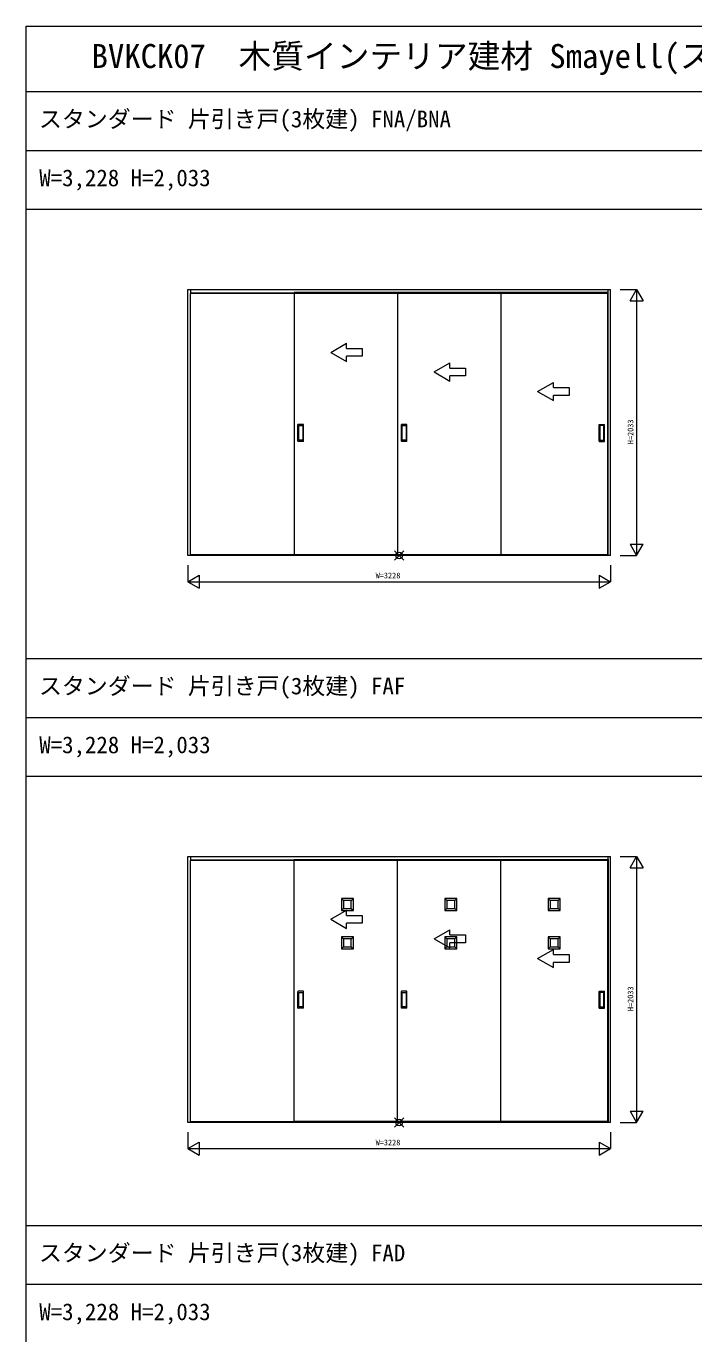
# Model space of a CAD drawing. Units: millimetres, scale not verified. Extents: x -14341 to 14341, y -10000 to 10000.
# Drawn here: x -14341 to -9240, y 1 to 10000 of the extents above; entities that cross this region are included whole.
import ezdxf
from ezdxf.enums import TextEntityAlignment as Align

# ---------------------------------------------------------------- set-up
doc = ezdxf.new("R2010")
doc.units = ezdxf.units.MM
doc.header["$LTSCALE"] = 50
doc.layers.add('0-0_0', color=7, linetype='Continuous')
for name, color, linetype, lineweight in [('0-1_YKK_F1', 7, 'Continuous', 18), ('0-2_YKK_IN', 1, 'Continuous', 18), ('0-3_YKK_A1', 4, 'Continuous', 18), ('0-4_YKK_N1', 2, 'Continuous', 18)]:
    doc.layers.add(name, color=color, linetype=linetype, lineweight=lineweight)
doc.styles.add('ＭＳ ゴシック', font='')
doc.styles.get('ＭＳ ゴシック').set_extended_font_data('MS Gothic')

msp = doc.modelspace()

# ---------------------------------------------------------------- linework, layer by layer
at = {"layer": '0-1_YKK_F1'}
for p, q in [((-14340.51, -10000), (-14340.51, 10000)), ((-14340.51, 10000), (14340.51, 10000)), ((-14340.51, 9500), (14159.49, 9500)), ((-14340.51, 9050), (14159.49, 9050)), ((-14340.51, 8600), (14159.49, 8600)), ((-14340.51, 5165), (14159.49, 5165)), ((-14340.51, 4715), (14159.49, 4715)), ((-14340.51, 4265), (14159.49, 4265)), ((-14340.51, 830), (14159.49, 830)), ((-14340.51, 380), (14159.49, 380))]:
    msp.add_line(p, q, dxfattribs=at)
at = {"layer": '0-2_YKK_IN'}
for p, q in [((-11525.86, 5917.14), (-11455.15, 5987.86)), ((-11525.86, 5987.86), (-11455.15, 5917.14)), ((-11525.86, 1582.14), (-11455.15, 1652.86)), ((-11525.86, 1652.86), (-11455.15, 1582.14))]:
    msp.add_line(p, q, dxfattribs=at)
for centre in [(-11490.51, 5952.5), (-11490.51, 1617.5)]:
    msp.add_circle(centre, 25, dxfattribs=at)
at = {"layer": '0-3_YKK_A1'}
for p, q in [((-13104.51, 7985.5), (-9876.51, 7985.5)), ((-13104.51, 5952.5), (-13104.51, 7985.5)), ((-13084.51, 7985.5), (-13084.51, 7955.5)), ((-13084.51, 7961.5), (-9896.51, 7961.5)), ((-13084.51, 7958.5), (-9896.51, 7958.5)), ((-13084.51, 5956.5), (-13084.51, 7955.5)), ((-9896.51, 7985.5), (-9896.51, 7955.5)), ((-9896.51, 5956.5), (-9896.51, 7955.5)), ((-9893.01, 5960.5), (-9893.01, 7964.5)), ((-9876.51, 5952.5), (-9876.51, 7985.5)), ((-12013.01, 7506), (-11893.01, 7575.28)), ((-12013.01, 7506), (-11893.01, 7436.72)), ((-11893.01, 7536), (-11893.01, 7575.28)), ((-11893.01, 7436.72), (-11893.01, 7476)), ((-11223.01, 7356), (-11103.01, 7425.28)), ((-11103.01, 7386), (-11103.01, 7425.28)), ((-11223.01, 7356), (-11103.01, 7286.72)), ((-11103.01, 7286.72), (-11103.01, 7326)), ((-10433.01, 7206), (-10313.01, 7275.28)), ((-10433.01, 7206), (-10313.01, 7136.72)), ((-10313.01, 7236), (-10313.01, 7275.28)), ((-10313.01, 7136.72), (-10313.01, 7176)), ((-12264.01, 6826.5), (-12264.01, 6954.5)), ((-12223.01, 6955.5), (-12263.01, 6955.5)), ((-12258.01, 6836.5), (-12258.01, 6944.5)), ((-12257.01, 6945.5), (-12229.01, 6945.5)), ((-12228.01, 6944.5), (-12228.01, 6836.5)), ((-12222.01, 6826.5), (-12222.01, 6954.5)), ((-11474.01, 6826.5), (-11474.01, 6954.5)), ((-11433.01, 6955.5), (-11473.01, 6955.5)), ((-11468.01, 6836.5), (-11468.01, 6944.5)), ((-11467.01, 6945.5), (-11439.01, 6945.5)), ((-11438.01, 6944.5), (-11438.01, 6836.5)), ((-11432.01, 6826.5), (-11432.01, 6954.5)), ((-9964.01, 6826.5), (-9964.01, 6954.5)), ((-9963.01, 6955.5), (-9923.01, 6955.5)), ((-9958.01, 6944.5), (-9958.01, 6836.5)), ((-9929.01, 6945.5), (-9957.01, 6945.5)), ((-9928.01, 6836.5), (-9928.01, 6944.5)), ((-9922.01, 6826.5), (-9922.01, 6954.5)), ((-12223.01, 6825.5), (-12263.01, 6825.5)), ((-12229.01, 6835.5), (-12257.01, 6835.5)), ((-11433.01, 6825.5), (-11473.01, 6825.5)), ((-11439.01, 6835.5), (-11467.01, 6835.5)), ((-9963.01, 6825.5), (-9923.01, 6825.5)), ((-9957.01, 6835.5), (-9929.01, 6835.5)), ((-9876.51, 5952.5), (-13104.51, 5952.5)), ((-13084.51, 5952.5), (-13084.51, 5956.5)), ((-9896.51, 5956.5), (-13084.51, 5956.5)), ((-12293.01, 5960.5), (-11503.01, 5960.5)), ((-11503.01, 5960.5), (-10713.01, 5960.5)), ((-10713.01, 5960.5), (-9893.01, 5960.5)), ((-9896.51, 5952.5), (-9896.51, 5956.5)), ((-13104.51, 3650.5), (-9876.51, 3650.5)), ((-13104.51, 1617.5), (-13104.51, 3650.5)), ((-13084.51, 3650.5), (-13084.51, 3620.5)), ((-13084.51, 3626.5), (-9896.51, 3626.5)), ((-13084.51, 3623.5), (-9896.51, 3623.5)), ((-13084.51, 1621.5), (-13084.51, 3620.5)), ((-12293.01, 3629.5), (-11503.01, 3629.5)), ((-12293.01, 1625.5), (-12293.01, 3629.5)), ((-11503.01, 3629.5), (-10713.01, 3629.5)), ((-11503.01, 1625.5), (-11503.01, 3629.5)), ((-10713.01, 1625.5), (-10713.01, 3629.5)), ((-9896.51, 3650.5), (-9896.51, 3620.5)), ((-9896.51, 1621.5), (-9896.51, 3620.5)), ((-9876.51, 1617.5), (-9876.51, 3650.5)), ((-11932.51, 3329.5), (-11932.51, 3237.5)), ((-11840.51, 3329.5), (-11932.51, 3329.5)), ((-11916.51, 3313.5), (-11932.51, 3329.5)), ((-11916.51, 3313.5), (-11916.51, 3253.5)), ((-11856.51, 3313.5), (-11916.51, 3313.5)), ((-11856.51, 3313.5), (-11840.51, 3329.5)), ((-11142.51, 3329.5), (-11142.51, 3237.5)), ((-11050.51, 3329.5), (-11142.51, 3329.5)), ((-11126.51, 3313.5), (-11142.51, 3329.5)), ((-11126.51, 3313.5), (-11126.51, 3253.5)), ((-11066.51, 3313.5), (-11126.51, 3313.5)), ((-11066.51, 3313.5), (-11050.51, 3329.5)), ((-10352.51, 3329.5), (-10352.51, 3237.5)), ((-10260.51, 3329.5), (-10352.51, 3329.5)), ((-10336.51, 3313.5), (-10352.51, 3329.5)), ((-10336.51, 3313.5), (-10336.51, 3253.5)), ((-10276.51, 3313.5), (-10336.51, 3313.5)), ((-10276.51, 3313.5), (-10260.51, 3329.5)), ((-12013.01, 3171), (-11893.01, 3240.28)), ((-11916.51, 3253.5), (-11932.51, 3237.5)), ((-11893.01, 3201), (-11893.01, 3240.28)), ((-11856.51, 3253.5), (-11840.51, 3237.5)), ((-11126.51, 3253.5), (-11142.51, 3237.5)), ((-11066.51, 3253.5), (-11050.51, 3237.5)), ((-10336.51, 3253.5), (-10352.51, 3237.5)), ((-10276.51, 3253.5), (-10260.51, 3237.5)), ((-12013.01, 3171), (-11893.01, 3101.72)), ((-11893.01, 3101.72), (-11893.01, 3141)), ((-11932.51, 3037.5), (-11932.51, 2945.5)), ((-11840.51, 3037.5), (-11932.51, 3037.5)), ((-11916.51, 3021.5), (-11932.51, 3037.5)), ((-11916.51, 3021.5), (-11916.51, 2961.5)), ((-11856.51, 3021.5), (-11916.51, 3021.5)), ((-11856.51, 3021.5), (-11840.51, 3037.5)), ((-11223.01, 3021), (-11103.01, 3090.28)), ((-11223.01, 3021), (-11103.01, 2951.72)), ((-11142.51, 3037.5), (-11142.51, 2945.5)), ((-11050.51, 3037.5), (-11142.51, 3037.5)), ((-11126.51, 3021.5), (-11142.51, 3037.5)), ((-11126.51, 3021.5), (-11126.51, 2961.5)), ((-11066.51, 3021.5), (-11126.51, 3021.5)), ((-11103.01, 3051), (-11103.01, 3090.28)), ((-11066.51, 3021.5), (-11050.51, 3037.5)), ((-10352.51, 3037.5), (-10352.51, 2945.5)), ((-10260.51, 3037.5), (-10352.51, 3037.5)), ((-10336.51, 3021.5), (-10352.51, 3037.5)), ((-10336.51, 3021.5), (-10336.51, 2961.5)), ((-10276.51, 3021.5), (-10336.51, 3021.5)), ((-10276.51, 3021.5), (-10260.51, 3037.5)), ((-11916.51, 2961.5), (-11932.51, 2945.5)), ((-11856.51, 2961.5), (-11840.51, 2945.5)), ((-11126.51, 2961.5), (-11142.51, 2945.5)), ((-11103.01, 2951.72), (-11103.01, 2991)), ((-11066.51, 2961.5), (-11050.51, 2945.5)), ((-10433.01, 2871), (-10313.01, 2940.28)), ((-10336.51, 2961.5), (-10352.51, 2945.5)), ((-10313.01, 2901), (-10313.01, 2940.28)), ((-10276.51, 2961.5), (-10260.51, 2945.5)), ((-10433.01, 2871), (-10313.01, 2801.72)), ((-10313.01, 2801.72), (-10313.01, 2841)), ((-12264.01, 2491.5), (-12264.01, 2619.5)), ((-12223.01, 2620.5), (-12263.01, 2620.5)), ((-12258.01, 2501.5), (-12258.01, 2609.5)), ((-12257.01, 2610.5), (-12229.01, 2610.5)), ((-12228.01, 2609.5), (-12228.01, 2501.5)), ((-12222.01, 2491.5), (-12222.01, 2619.5)), ((-11474.01, 2491.5), (-11474.01, 2619.5)), ((-11433.01, 2620.5), (-11473.01, 2620.5)), ((-11468.01, 2501.5), (-11468.01, 2609.5)), ((-11467.01, 2610.5), (-11439.01, 2610.5)), ((-11438.01, 2609.5), (-11438.01, 2501.5)), ((-11432.01, 2491.5), (-11432.01, 2619.5)), ((-9964.01, 2491.5), (-9964.01, 2619.5)), ((-9963.01, 2620.5), (-9923.01, 2620.5)), ((-9958.01, 2609.5), (-9958.01, 2501.5)), ((-9929.01, 2610.5), (-9957.01, 2610.5)), ((-9928.01, 2501.5), (-9928.01, 2609.5)), ((-9922.01, 2491.5), (-9922.01, 2619.5)), ((-12229.01, 2500.5), (-12257.01, 2500.5)), ((-11439.01, 2500.5), (-11467.01, 2500.5)), ((-9957.01, 2500.5), (-9929.01, 2500.5)), ((-12223.01, 2490.5), (-12263.01, 2490.5)), ((-11433.01, 2490.5), (-11473.01, 2490.5)), ((-9963.01, 2490.5), (-9923.01, 2490.5)), ((-9876.51, 1617.5), (-13104.51, 1617.5)), ((-13084.51, 1617.5), (-13084.51, 1621.5)), ((-9896.51, 1621.5), (-13084.51, 1621.5)), ((-11503.01, 1625.5), (-12293.01, 1625.5)), ((-10713.01, 1625.5), (-11503.01, 1625.5)), ((-9893.01, 1625.5), (-10713.01, 1625.5)), ((-9896.51, 1617.5), (-9896.51, 1621.5))]:
    msp.add_line(p, q, dxfattribs=at)
for points in [[(-11503.01, 7964.5), (-12293.01, 7964.5), (-12293.01, 5960.5)], [(-10713.01, 7964.5), (-11503.01, 7964.5), (-11503.01, 5960.5)], [(-9893.01, 7964.5), (-10713.01, 7964.5), (-10713.01, 5960.5)], [(-11893.01, 7536), (-11773.01, 7536), (-11773.01, 7476), (-11893.01, 7476)], [(-11103.01, 7386), (-10983.01, 7386), (-10983.01, 7326), (-11103.01, 7326)], [(-10313.01, 7236), (-10193.01, 7236), (-10193.01, 7176), (-10313.01, 7176)], [(-10713.01, 3629.5), (-9893.01, 3629.5), (-9893.01, 1625.5)], [(-11932.51, 3237.5), (-11840.51, 3237.5), (-11840.51, 3329.5)], [(-11916.51, 3253.5), (-11856.51, 3253.5), (-11856.51, 3313.5)], [(-11142.51, 3237.5), (-11050.51, 3237.5), (-11050.51, 3329.5)], [(-11126.51, 3253.5), (-11066.51, 3253.5), (-11066.51, 3313.5)], [(-10352.51, 3237.5), (-10260.51, 3237.5), (-10260.51, 3329.5)], [(-10336.51, 3253.5), (-10276.51, 3253.5), (-10276.51, 3313.5)], [(-11893.01, 3201), (-11773.01, 3201), (-11773.01, 3141), (-11893.01, 3141)], [(-11932.51, 2945.5), (-11840.51, 2945.5), (-11840.51, 3037.5)], [(-11916.51, 2961.5), (-11856.51, 2961.5), (-11856.51, 3021.5)], [(-11142.51, 2945.5), (-11050.51, 2945.5), (-11050.51, 3037.5)], [(-11126.51, 2961.5), (-11066.51, 2961.5), (-11066.51, 3021.5)], [(-11103.01, 3051), (-10983.01, 3051), (-10983.01, 2991), (-11103.01, 2991)], [(-10352.51, 2945.5), (-10260.51, 2945.5), (-10260.51, 3037.5)], [(-10336.51, 2961.5), (-10276.51, 2961.5), (-10276.51, 3021.5)], [(-10313.01, 2901), (-10193.01, 2901), (-10193.01, 2841), (-10313.01, 2841)]]:
    msp.add_lwpolyline(points, dxfattribs=at)
for centre, start, end in [((-12263.01, 6954.5), 90, 180), ((-12257.01, 6944.5), 90, 180), ((-12229.01, 6944.5), 0, 90), ((-12223.01, 6954.5), 0, 90), ((-11473.01, 6954.5), 90, 180), ((-11467.01, 6944.5), 90, 180), ((-11439.01, 6944.5), 0, 90), ((-11433.01, 6954.5), 0, 90), ((-9963.01, 6954.5), 90, 180), ((-9957.01, 6944.5), 90, 180), ((-9929.01, 6944.5), 360, 90), ((-9923.01, 6954.5), 0, 90), ((-12263.01, 6826.5), 180, 270), ((-12257.01, 6836.5), 180, 270), ((-12229.01, 6836.5), 270, 0), ((-12223.01, 6826.5), 270, 0), ((-11473.01, 6826.5), 180, 270), ((-11467.01, 6836.5), 180, 270), ((-11439.01, 6836.5), 270, 0), ((-11433.01, 6826.5), 270, 0), ((-9963.01, 6826.5), 180, 270), ((-9957.01, 6836.5), 180, 270), ((-9929.01, 6836.5), 270, 360), ((-9923.01, 6826.5), 270, 0), ((-12263.01, 2619.5), 90, 180), ((-12257.01, 2609.5), 90, 180), ((-12229.01, 2609.5), 0, 90), ((-12223.01, 2619.5), 0, 90), ((-11473.01, 2619.5), 90, 180), ((-11467.01, 2609.5), 90, 180), ((-11439.01, 2609.5), 0, 90), ((-11433.01, 2619.5), 0, 90), ((-9963.01, 2619.5), 90, 180), ((-9957.01, 2609.5), 90, 180), ((-9929.01, 2609.5), 360, 90), ((-9923.01, 2619.5), 0, 90), ((-12257.01, 2501.5), 180, 270), ((-12229.01, 2501.5), 270, 0), ((-11467.01, 2501.5), 180, 270), ((-11439.01, 2501.5), 270, 0), ((-9957.01, 2501.5), 180, 270), ((-9929.01, 2501.5), 270, 360), ((-12263.01, 2491.5), 180, 270), ((-12223.01, 2491.5), 270, 0), ((-11473.01, 2491.5), 180, 270), ((-11433.01, 2491.5), 270, 0), ((-9963.01, 2491.5), 180, 270), ((-9923.01, 2491.5), 270, 0)]:
    msp.add_arc(centre, 1, start, end, dxfattribs=at)
at = {"layer": '0-4_YKK_N1'}
for p, q in [((-9801.51, 7985.5), (-9676.51, 7985.5)), ((-9726.51, 7898.9), (-9626.51, 7898.9)), ((-9676.51, 7985.5), (-9676.51, 5952.5)), ((-9726.51, 6039.1), (-9626.51, 6039.1)), ((-9801.51, 5952.5), (-9676.51, 5952.5)), ((-13104.51, 5752.5), (-13017.91, 5802.5)), ((-13017.91, 5802.5), (-13017.91, 5702.5)), ((-9963.11, 5802.5), (-9876.51, 5752.5)), ((-9876.51, 5877.5), (-9876.51, 5752.5)), ((-13104.51, 5752.5), (-13017.91, 5702.5)), ((-9801.51, 3650.5), (-9676.51, 3650.5)), ((-9676.51, 3650.5), (-9676.51, 1617.5)), ((-9726.51, 3563.9), (-9626.51, 3563.9)), ((-9726.51, 1704.1), (-9626.51, 1704.1)), ((-9801.51, 1617.5), (-9676.51, 1617.5)), ((-9876.51, 1542.5), (-9876.51, 1417.5)), ((-13104.51, 1417.5), (-13017.91, 1467.5)), ((-13104.51, 1417.5), (-13017.91, 1367.5)), ((-13017.91, 1467.5), (-13017.91, 1367.5)), ((-9963.11, 1467.5), (-9876.51, 1417.5))]:
    msp.add_line(p, q, dxfattribs=at)
for points in [[(-9726.51, 7898.9), (-9676.51, 7985.5), (-9626.51, 7898.9)], [(-9726.51, 6039.1), (-9676.51, 5952.5), (-9626.51, 6039.1)], [(-13104.51, 5877.5), (-13104.51, 5752.5), (-9876.51, 5752.5)], [(-9963.11, 5802.5), (-9963.11, 5702.5), (-9876.51, 5752.5)], [(-9726.51, 3563.9), (-9676.51, 3650.5), (-9626.51, 3563.9)], [(-9726.51, 1704.1), (-9676.51, 1617.5), (-9626.51, 1704.1)], [(-13104.51, 1542.5), (-13104.51, 1417.5), (-9876.51, 1417.5)], [(-9963.11, 1467.5), (-9963.11, 1367.5), (-9876.51, 1417.5)]]:
    msp.add_lwpolyline(points, dxfattribs=at)

# ---------------------------------------------------------------- texts
at = {"layer": '0-0_0', "style": 'ＭＳ ゴシック'}
for s, height, p in [('BVKCK07  木質インテリア建材 Smayell(スマエル) 室内引戸 ラウンドレールタイプ スタンダード 片引き戸(3枚建) 呼称幅(W)322 意匠図(1／2)', 183.3, (-13840.51, 9625)), ('スタンダード 片引き戸(3枚建) FNA/BNA', 128.3, (-14242.51, 9187.5)), ('W=3,228 H=2,033', 128.3, (-14240.51, 8737.5)), ('スタンダード 片引き戸(3枚建) FAF', 128.3, (-14242.51, 4852.5)), ('W=3,228 H=2,033', 128.3, (-14240.51, 4402.5)), ('スタンダード 片引き戸(3枚建) FAD', 128.3, (-14242.51, 517.5)), ('W=3,228 H=2,033', 128.3, (-14240.51, 67.5))]:
    msp.add_text(s, height=height, dxfattribs=at).set_placement(p, align=Align.BOTTOM_LEFT)
at = {"layer": '0-4_YKK_N1', "color": 7, "style": 'ＭＳ ゴシック'}
for p in [(-9688.51, 6804), (-9688.51, 2469)]:
    msp.add_text('H=2033', height=43.99, rotation=90, dxfattribs=at).set_placement(p, align=Align.BOTTOM_LEFT)
for p in [(-11670.51, 5764.5), (-11670.51, 1429.5)]:
    msp.add_text('W=3228', height=43.99, dxfattribs=at).set_placement(p, align=Align.BOTTOM_LEFT)

doc.saveas('drawing.dxf')
